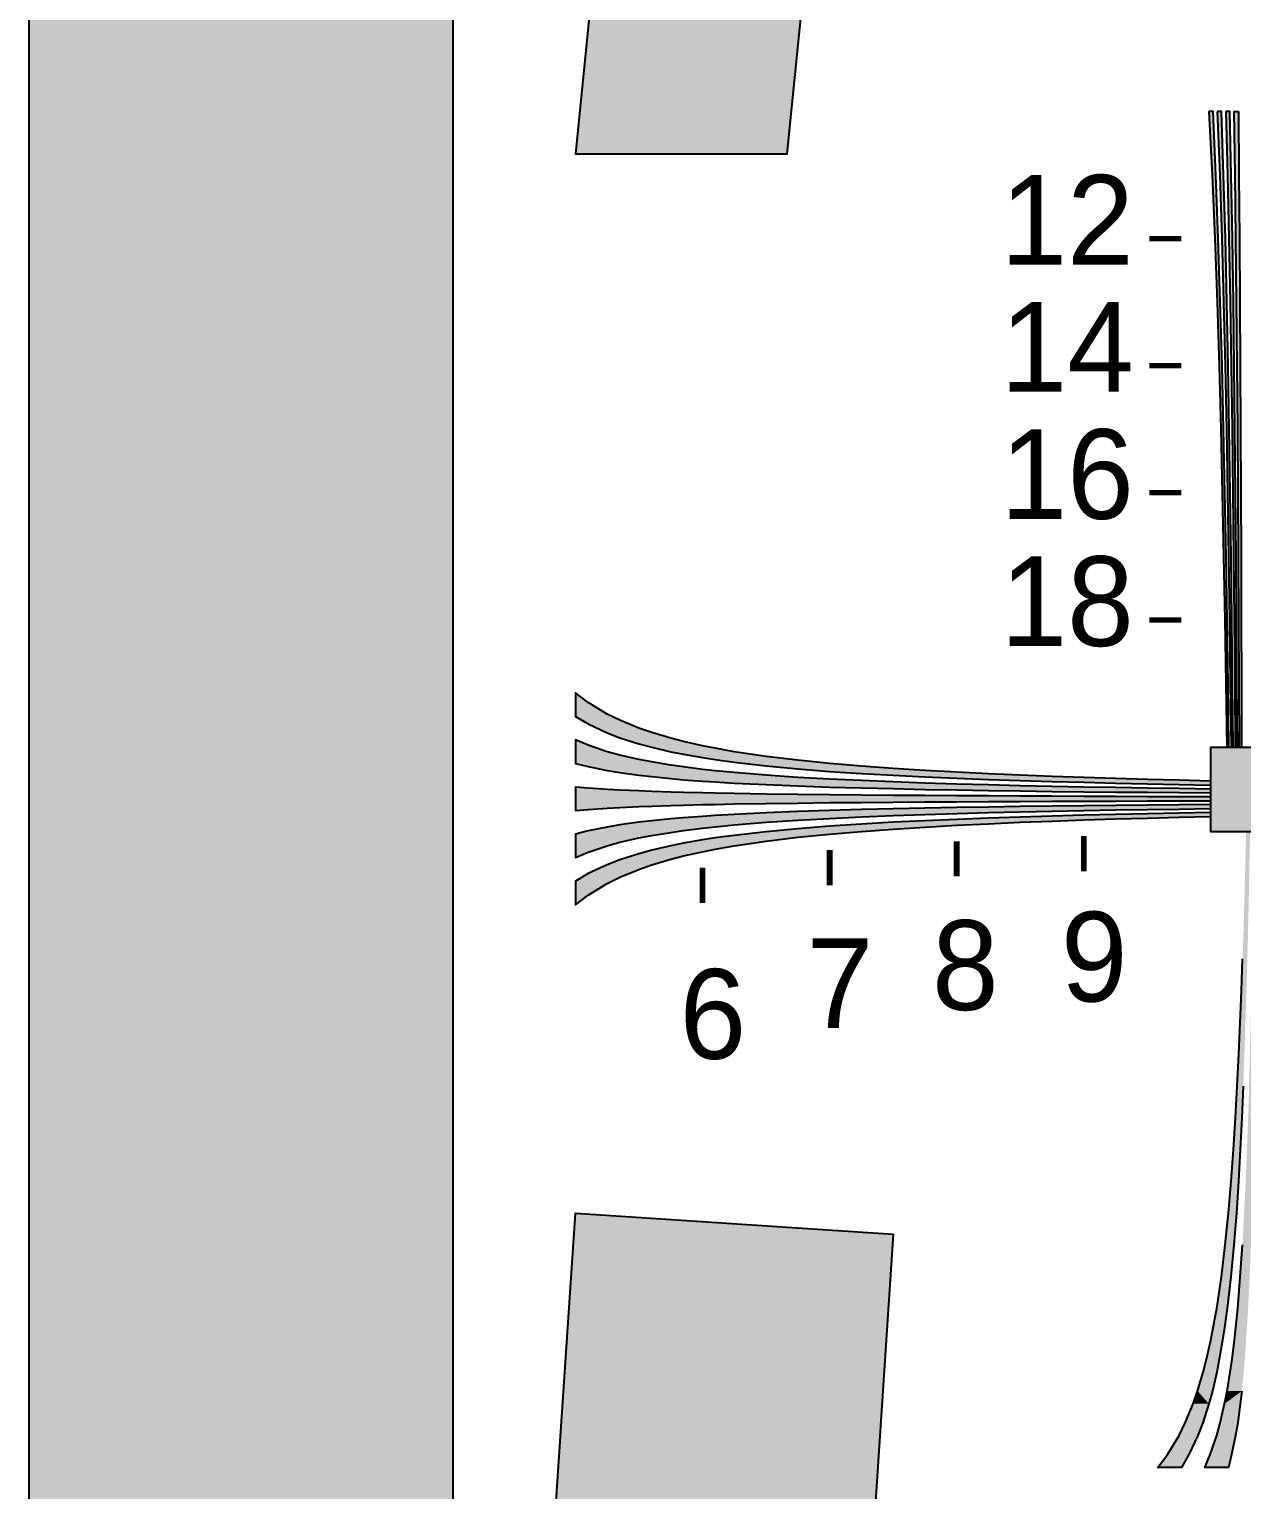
# Model space of a CAD drawing. Header units: millimetres. Extents: x 0 to 420, y 0 to 297.
# Drawn here: x 0 to 70.8, y 45.7 to 131 of the extents above; entities that cross this region are included whole.
import ezdxf

# ---------------------------------------------------------------- set-up
doc = ezdxf.new("R2010")
doc.units = ezdxf.units.MM
for name, color, linetype in [('FRAME', 7, 'Continuous'), ('GLUE', 1, 'Continuous'), ('LABELS', 7, 'Continuous'), ('PERIPHERY', 7, 'Continuous'), ('SFR', 7, 'Continuous')]:
    doc.layers.add(name, color=color, linetype=linetype)

msp = doc.modelspace()

# ---------------------------------------------------------------- hatches: boundary and pattern name
at = {"layer": 'FRAME', "true_color": 0x000000}
h = msp.add_hatch(color=7, dxfattribs=at)
h.dxf.hatch_style = 1
h.paths.add_polyline_path([(0, 272.25), (24.75, 272.25), (24.75, 24.75), (0, 24.75), (0, 272.25)])
at = {"layer": 'PERIPHERY', "true_color": 0x000000}
h = msp.add_hatch(color=7, dxfattribs=at)
h.dxf.hatch_style = 1
h.paths.add_polyline_path([(68.898, 126.225), (69.09, 122.512), (69.251, 118.8), (69.381, 115.087), (69.498, 111.375), (69.597, 107.662), (69.69, 103.95), (69.764, 100.237), (69.833, 96.525), (69.894, 92.812), (69.95, 89.099), (70.074, 89.099), (70.024, 92.812), (69.968, 96.525), (69.913, 100.237), (69.845, 103.95), (69.764, 107.662), (69.678, 111.375), (69.572, 115.087), (69.455, 118.8), (69.313, 122.512), (69.146, 126.225), (68.898, 126.225)])
h = msp.add_hatch(color=7, dxfattribs=at)
h.dxf.hatch_style = 1
h.paths.add_polyline_path([(69.393, 126.225), (69.542, 122.512), (69.659, 118.8), (69.764, 115.087), (69.851, 111.375), (69.931, 107.662), (69.999, 103.95), (70.055, 100.237), (70.111, 96.525), (70.154, 92.812), (70.197, 89.099), (70.321, 89.099), (70.284, 92.812), (70.247, 96.525), (70.203, 100.237), (70.154, 103.95), (70.092, 107.662), (70.03, 111.375), (69.956, 115.087), (69.869, 118.8), (69.764, 122.512), (69.641, 126.225), (69.393, 126.225)])
h = msp.add_hatch(color=7, dxfattribs=at)
h.dxf.hatch_style = 1
h.paths.add_polyline_path([(69.888, 126.225), (69.987, 122.512), (70.074, 118.8), (70.148, 115.087), (70.204, 111.375), (70.259, 107.662), (70.309, 103.95), (70.346, 100.237), (70.383, 96.525), (70.414, 92.812), (70.445, 89.099), (70.569, 89.099), (70.544, 92.812), (70.52, 96.525), (70.495, 100.237), (70.464, 103.95), (70.427, 107.662), (70.383, 111.375), (70.334, 115.087), (70.278, 118.8), (70.216, 122.512), (70.136, 126.225), (69.888, 126.225)])
h = msp.add_hatch(color=7, dxfattribs=at)
h.dxf.hatch_style = 1
h.paths.add_polyline_path([(70.631, 126.225), (70.661, 122.512), (70.692, 118.8), (70.717, 115.087), (70.736, 111.375), (70.754, 107.662), (70.773, 103.95), (70.785, 100.237), (70.798, 96.525), (70.804, 92.812), (70.816, 89.099), (70.693, 89.099), (70.674, 92.812), (70.656, 96.525), (70.637, 100.237), (70.618, 103.95), (70.588, 107.662), (70.563, 111.375), (70.526, 115.087), (70.488, 118.8), (70.439, 122.512), (70.383, 126.225), (70.631, 126.225)])
h = msp.add_hatch(color=7, dxfattribs=at)
h.dxf.hatch_style = 1
h.paths.add_polyline_path([(31.903, 90.89), (32.645, 90.451), (33.759, 89.928), (34.502, 89.646), (35.615, 89.289), (36.358, 89.089), (37.472, 88.828), (38.214, 88.677), (39.328, 88.484), (40.07, 88.368), (41.184, 88.216), (43.04, 88.003), (44.897, 87.831), (46.753, 87.68), (48.609, 87.556), (50.465, 87.453), (52.322, 87.364), (54.178, 87.281), (56.034, 87.212), (57.89, 87.15), (59.747, 87.089), (61.603, 87.04), (63.459, 86.992), (65.316, 86.951), (67.172, 86.917), (69.028, 86.882), (69.028, 87.109), (67.172, 87.157), (65.316, 87.205), (63.459, 87.253), (61.603, 87.316), (59.747, 87.377), (57.89, 87.453), (56.034, 87.535), (54.178, 87.625), (52.322, 87.728), (50.465, 87.845), (48.609, 87.982), (46.753, 88.14), (44.897, 88.326), (43.04, 88.553), (41.184, 88.828), (40.07, 89.027), (39.328, 89.172), (38.214, 89.42), (37.472, 89.612), (36.358, 89.949), (35.615, 90.203), (34.502, 90.664), (33.759, 91.028), (32.645, 91.702), (31.903, 92.266), (31.903, 90.89), (31.903, 90.89)])
h = msp.add_hatch(color=7, dxfattribs=at)
h.dxf.hatch_style = 1
h.paths.add_polyline_path([(31.903, 88.141), (32.645, 87.955), (33.759, 87.728), (34.502, 87.604), (35.615, 87.453), (36.358, 87.37), (37.472, 87.253), (38.214, 87.191), (39.328, 87.109), (40.07, 87.061), (41.184, 86.992), (43.04, 86.903), (44.897, 86.827), (46.753, 86.765), (48.609, 86.71), (50.465, 86.669), (52.322, 86.627), (54.178, 86.593), (56.034, 86.566), (57.89, 86.538), (59.747, 86.511), (61.603, 86.49), (63.459, 86.469), (65.316, 86.455), (67.172, 86.435), (69.028, 86.421), (69.028, 86.648), (67.172, 86.676), (65.316, 86.703), (63.459, 86.731), (61.603, 86.765), (59.747, 86.799), (57.89, 86.841), (56.034, 86.889), (54.178, 86.937), (52.322, 86.992), (50.465, 87.061), (48.609, 87.136), (46.753, 87.226), (44.897, 87.329), (43.04, 87.453), (41.184, 87.604), (40.07, 87.714), (39.328, 87.796), (38.214, 87.934), (37.472, 88.044), (36.358, 88.23), (35.615, 88.367), (34.502, 88.622), (33.759, 88.828), (32.645, 89.206), (31.903, 89.515), (31.903, 88.141), (31.903, 88.141)])
h = msp.add_hatch(color=7, dxfattribs=at)
h.dxf.hatch_style = 1
h.paths.add_polyline_path([(73.978, 84.15), (69.028, 84.15), (69.028, 89.1), (73.978, 89.1), (73.978, 84.15)])
h = msp.add_hatch(color=7, dxfattribs=at)
h.dxf.hatch_style = 1
h.paths.add_polyline_path([(31.903, 85.391), (32.645, 85.452), (33.759, 85.528), (34.502, 85.569), (35.615, 85.618), (36.358, 85.652), (37.472, 85.686), (38.214, 85.707), (39.328, 85.734), (40.07, 85.748), (41.184, 85.776), (43.04, 85.803), (44.897, 85.831), (46.753, 85.851), (48.609, 85.865), (50.465, 85.879), (52.322, 85.893), (54.178, 85.906), (56.034, 85.913), (57.89, 85.927), (59.747, 85.934), (61.603, 85.941), (63.459, 85.947), (65.316, 85.954), (67.172, 85.961), (69.028, 85.961), (69.028, 86.195), (67.172, 86.195), (65.316, 86.201), (63.459, 86.208), (61.603, 86.215), (59.747, 86.222), (57.89, 86.228), (56.034, 86.242), (54.178, 86.249), (52.322, 86.263), (50.465, 86.277), (48.609, 86.291), (46.753, 86.305), (44.897, 86.325), (43.04, 86.353), (41.184, 86.38), (40.07, 86.408), (39.328, 86.422), (38.214, 86.449), (37.472, 86.469), (36.358, 86.511), (35.615, 86.538), (34.502, 86.586), (33.759, 86.627), (32.645, 86.703), (31.903, 86.765), (31.903, 85.391), (31.903, 85.391)])
h = msp.add_hatch(color=7, dxfattribs=at)
h.dxf.hatch_style = 1
h.paths.add_polyline_path([(31.903, 82.64), (32.645, 82.95), (33.759, 83.328), (34.502, 83.534), (35.615, 83.789), (36.358, 83.933), (37.472, 84.112), (38.214, 84.222), (39.328, 84.359), (40.07, 84.442), (41.184, 84.552), (43.04, 84.703), (44.897, 84.827), (46.753, 84.93), (48.609, 85.019), (50.465, 85.095), (52.322, 85.164), (54.178, 85.219), (56.034, 85.267), (57.89, 85.315), (59.747, 85.356), (61.603, 85.391), (63.459, 85.425), (65.316, 85.452), (67.172, 85.48), (69.028, 85.508), (69.028, 85.734), (67.172, 85.72), (65.316, 85.7), (63.459, 85.686), (61.603, 85.665), (59.747, 85.645), (57.89, 85.618), (56.034, 85.59), (54.178, 85.563), (52.322, 85.528), (50.465, 85.487), (48.609, 85.446), (46.753, 85.391), (44.897, 85.328), (43.04, 85.253), (41.184, 85.164), (40.07, 85.095), (39.328, 85.047), (38.214, 84.964), (37.472, 84.902), (36.358, 84.792), (35.615, 84.703), (34.502, 84.552), (33.759, 84.428), (32.645, 84.201), (31.903, 84.015), (31.903, 82.64), (31.903, 82.64)])
h = msp.add_hatch(color=7, dxfattribs=at)
h.dxf.hatch_style = 1
h.paths.add_polyline_path([(31.903, 79.89), (32.645, 80.454), (33.759, 81.128), (34.502, 81.492), (35.615, 81.953), (36.358, 82.214), (37.472, 82.544), (38.214, 82.736), (39.328, 82.984), (40.07, 83.128), (41.184, 83.328), (43.04, 83.603), (44.897, 83.83), (46.753, 84.015), (48.609, 84.173), (50.465, 84.311), (52.322, 84.428), (54.178, 84.531), (56.034, 84.62), (57.89, 84.702), (59.747, 84.778), (61.603, 84.84), (63.459, 84.902), (65.316, 84.95), (67.172, 84.999), (69.028, 85.047), (69.028, 85.274), (67.172, 85.239), (65.316, 85.204), (63.459, 85.163), (61.603, 85.115), (59.747, 85.067), (57.89, 85.005), (56.034, 84.943), (54.178, 84.874), (52.322, 84.792), (50.465, 84.702), (48.609, 84.6), (46.753, 84.476), (44.897, 84.324), (43.04, 84.152), (41.184, 83.939), (40.07, 83.788), (39.328, 83.671), (38.214, 83.479), (37.472, 83.328), (36.358, 83.073), (35.615, 82.867), (34.502, 82.509), (33.759, 82.228), (32.645, 81.705), (31.903, 81.265), (31.903, 79.89), (31.903, 79.89)])
h = msp.add_hatch(color=7, dxfattribs=at)
h.dxf.hatch_style = 1
h.paths.add_polyline_path([(65.925, 47.025), (66.489, 47.768), (67.162, 48.882), (67.527, 49.624), (67.987, 50.738), (68.248, 51.48), (68.578, 52.594), (68.771, 53.337), (69.018, 54.45), (69.163, 55.193), (69.362, 56.307), (69.637, 58.163), (69.864, 60.019), (70.05, 61.875), (70.208, 63.732), (70.345, 65.588), (70.462, 67.444), (70.565, 69.3), (70.655, 71.157), (70.737, 73.013), (70.813, 74.869), (70.875, 76.726), (70.937, 78.582), (70.985, 80.438), (71.033, 82.294), (71.081, 84.151), (71.308, 84.151), (71.274, 82.294), (71.239, 80.438), (71.198, 78.582), (71.15, 76.726), (71.102, 74.869), (71.04, 73.013), (70.978, 71.157), (70.909, 69.3), (70.827, 67.444), (70.737, 65.588), (70.634, 63.732), (70.51, 61.875), (70.359, 60.019), (70.187, 58.163), (69.974, 56.307), (69.823, 55.193), (69.706, 54.45), (69.513, 53.337), (69.362, 52.594), (69.108, 51.48), (68.901, 50.738), (68.544, 49.624), (68.262, 48.882), (67.74, 47.768), (67.3, 47.025), (65.925, 47.025)])
h = msp.add_hatch(color=7, dxfattribs=at)
h.dxf.hatch_style = 1
h.paths.add_polyline_path([(68.675, 47.025), (68.984, 47.768), (69.362, 48.882), (69.569, 49.624), (69.823, 50.738), (69.967, 51.48), (70.146, 52.594), (70.256, 53.337), (70.394, 54.45), (70.476, 55.193), (70.586, 56.307), (70.737, 58.163), (70.861, 60.019), (70.964, 61.875), (71.054, 63.732), (71.129, 65.588), (71.198, 67.444), (71.253, 69.3), (71.301, 71.157), (71.349, 73.013), (71.391, 74.869), (71.425, 76.726), (71.46, 78.582), (71.487, 80.438), (71.514, 82.294), (71.542, 84.151), (71.769, 84.151), (71.755, 82.294), (71.734, 80.438), (71.72, 78.582), (71.7, 76.726), (71.679, 74.869), (71.652, 73.013), (71.624, 71.156), (71.597, 69.3), (71.563, 67.444), (71.521, 65.587), (71.48, 63.731), (71.425, 61.875), (71.363, 60.019), (71.287, 58.162), (71.198, 56.306), (71.129, 55.192), (71.081, 54.45), (70.999, 53.336), (70.937, 52.594), (70.827, 51.48), (70.737, 50.737), (70.586, 49.624), (70.462, 48.881), (70.235, 47.767), (70.05, 47.025), (68.675, 47.025), (68.675, 47.025)])
at = {"layer": 'SFR', "true_color": 0x000000}
h = msp.add_hatch(color=7, dxfattribs=at)
h.dxf.hatch_style = 1
h.paths.add_polyline_path([(36.853, 173.25), (31.903, 123.75), (44.278, 123.75), (46.385, 144.824), (95.395, 139.923), (93.778, 123.749), (106.153, 123.749), (111.103, 173.249), (98.727, 173.249), (96.62, 152.175), (47.61, 157.076), (49.228, 173.249), (36.853, 173.249), (36.853, 173.25)])
h = msp.add_hatch(color=7, dxfattribs=at)
h.dxf.hatch_style = 1
h.paths.add_polyline_path([(49.228, 42.074), (30.666, 43.312), (31.903, 61.875), (50.465, 60.637), (49.228, 42.074)])

# ---------------------------------------------------------------- linework, layer by layer
at = {"layer": 'FRAME', "color": 250}
msp.add_lwpolyline([(0, 272.25), (24.75, 272.25), (24.75, 24.75), (0, 24.75), (0, 272.25)], close=True, dxfattribs=at)
at = {"layer": 'FRAME', "color": 250, "true_color": 0x000000}
for points in [[(0, 272.25), (0, 24.75), (24.75, 24.75)], [(24.75, 24.75), (24.75, 272.25), (0, 272.25)]]:
    msp.add_solid(points, dxfattribs=at)
at = {"layer": 'GLUE', "color": 1, "lineweight": 18}
msp.add_lwpolyline([(0, 0), (420, 0), (420, 297), (0, 297), (0, 0)], dxfattribs=at)
at = {"layer": 'PERIPHERY', "color": 250}
for points in [[(68.898, 126.225), (69.09, 122.512), (69.251, 118.8), (69.381, 115.087), (69.498, 111.375), (69.597, 107.662), (69.69, 103.95), (69.764, 100.237), (69.833, 96.525), (69.894, 92.812), (69.95, 89.099), (70.074, 89.099), (70.024, 92.812), (69.968, 96.525), (69.913, 100.237), (69.845, 103.95), (69.764, 107.662), (69.678, 111.375), (69.572, 115.087), (69.455, 118.8), (69.313, 122.512), (69.146, 126.225), (68.898, 126.225)], [(69.393, 126.225), (69.542, 122.512), (69.659, 118.8), (69.764, 115.087), (69.851, 111.375), (69.931, 107.662), (69.999, 103.95), (70.055, 100.237), (70.111, 96.525), (70.154, 92.812), (70.197, 89.099), (70.321, 89.099), (70.284, 92.812), (70.247, 96.525), (70.203, 100.237), (70.154, 103.95), (70.092, 107.662), (70.03, 111.375), (69.956, 115.087), (69.869, 118.8), (69.764, 122.512), (69.641, 126.225), (69.393, 126.225)], [(69.888, 126.225), (69.987, 122.512), (70.074, 118.8), (70.148, 115.087), (70.204, 111.375), (70.259, 107.662), (70.309, 103.95), (70.346, 100.237), (70.383, 96.525), (70.414, 92.812), (70.445, 89.099), (70.569, 89.099), (70.544, 92.812), (70.52, 96.525), (70.495, 100.237), (70.464, 103.95), (70.427, 107.662), (70.383, 111.375), (70.334, 115.087), (70.278, 118.8), (70.216, 122.512), (70.136, 126.225), (69.888, 126.225)], [(70.631, 126.225), (70.661, 122.512), (70.692, 118.8), (70.717, 115.087), (70.736, 111.375), (70.754, 107.662), (70.773, 103.95), (70.785, 100.237), (70.798, 96.525), (70.804, 92.812), (70.816, 89.099), (70.693, 89.099), (70.674, 92.812), (70.656, 96.525), (70.637, 100.237), (70.618, 103.95), (70.588, 107.662), (70.563, 111.375), (70.526, 115.087), (70.488, 118.8), (70.439, 122.512), (70.383, 126.225), (70.631, 126.225)], [(31.903, 90.89), (32.645, 90.451), (33.759, 89.928), (34.502, 89.646), (35.615, 89.289), (36.358, 89.089), (37.472, 88.828), (38.214, 88.677), (39.328, 88.484), (40.07, 88.368), (41.184, 88.216), (43.04, 88.003), (44.897, 87.831), (46.753, 87.68), (48.609, 87.556), (50.465, 87.453), (52.322, 87.364), (54.178, 87.281), (56.034, 87.212), (57.89, 87.15), (59.747, 87.089), (61.603, 87.04), (63.459, 86.992), (65.316, 86.951), (67.172, 86.917), (69.028, 86.882), (69.028, 87.109), (67.172, 87.157), (65.316, 87.205), (63.459, 87.253), (61.603, 87.316), (59.747, 87.377), (57.89, 87.453), (56.034, 87.535), (54.178, 87.625), (52.322, 87.728), (50.465, 87.845), (48.609, 87.982), (46.753, 88.14), (44.897, 88.326), (43.04, 88.553), (41.184, 88.828), (40.07, 89.027), (39.328, 89.172), (38.214, 89.42), (37.472, 89.612), (36.358, 89.949), (35.615, 90.203), (34.502, 90.664), (33.759, 91.028), (32.645, 91.702), (31.903, 92.266), (31.903, 90.89), (31.903, 90.89)], [(31.903, 88.141), (32.645, 87.955), (33.759, 87.728), (34.502, 87.604), (35.615, 87.453), (36.358, 87.37), (37.472, 87.253), (38.214, 87.191), (39.328, 87.109), (40.07, 87.061), (41.184, 86.992), (43.04, 86.903), (44.897, 86.827), (46.753, 86.765), (48.609, 86.71), (50.465, 86.669), (52.322, 86.627), (54.178, 86.593), (56.034, 86.566), (57.89, 86.538), (59.747, 86.511), (61.603, 86.49), (63.459, 86.469), (65.316, 86.455), (67.172, 86.435), (69.028, 86.421), (69.028, 86.648), (67.172, 86.676), (65.316, 86.703), (63.459, 86.731), (61.603, 86.765), (59.747, 86.799), (57.89, 86.841), (56.034, 86.889), (54.178, 86.937), (52.322, 86.992), (50.465, 87.061), (48.609, 87.136), (46.753, 87.226), (44.897, 87.329), (43.04, 87.453), (41.184, 87.604), (40.07, 87.714), (39.328, 87.796), (38.214, 87.934), (37.472, 88.044), (36.358, 88.23), (35.615, 88.367), (34.502, 88.622), (33.759, 88.828), (32.645, 89.206), (31.903, 89.515), (31.903, 88.141), (31.903, 88.141)], [(73.978, 84.15), (69.028, 84.15), (69.028, 89.1), (73.978, 89.1), (73.978, 84.15)], [(31.903, 85.391), (32.645, 85.452), (33.759, 85.528), (34.502, 85.569), (35.615, 85.618), (36.358, 85.652), (37.472, 85.686), (38.214, 85.707), (39.328, 85.734), (40.07, 85.748), (41.184, 85.776), (43.04, 85.803), (44.897, 85.831), (46.753, 85.851), (48.609, 85.865), (50.465, 85.879), (52.322, 85.893), (54.178, 85.906), (56.034, 85.913), (57.89, 85.927), (59.747, 85.934), (61.603, 85.941), (63.459, 85.947), (65.316, 85.954), (67.172, 85.961), (69.028, 85.961), (69.028, 86.195), (67.172, 86.195), (65.316, 86.201), (63.459, 86.208), (61.603, 86.215), (59.747, 86.222), (57.89, 86.228), (56.034, 86.242), (54.178, 86.249), (52.322, 86.263), (50.465, 86.277), (48.609, 86.291), (46.753, 86.305), (44.897, 86.325), (43.04, 86.353), (41.184, 86.38), (40.07, 86.408), (39.328, 86.422), (38.214, 86.449), (37.472, 86.469), (36.358, 86.511), (35.615, 86.538), (34.502, 86.586), (33.759, 86.627), (32.645, 86.703), (31.903, 86.765), (31.903, 85.391), (31.903, 85.391)], [(31.903, 82.64), (32.645, 82.95), (33.759, 83.328), (34.502, 83.534), (35.615, 83.789), (36.358, 83.933), (37.472, 84.112), (38.214, 84.222), (39.328, 84.359), (40.07, 84.442), (41.184, 84.552), (43.04, 84.703), (44.897, 84.827), (46.753, 84.93), (48.609, 85.019), (50.465, 85.095), (52.322, 85.164), (54.178, 85.219), (56.034, 85.267), (57.89, 85.315), (59.747, 85.356), (61.603, 85.391), (63.459, 85.425), (65.316, 85.452), (67.172, 85.48), (69.028, 85.508), (69.028, 85.734), (67.172, 85.72), (65.316, 85.7), (63.459, 85.686), (61.603, 85.665), (59.747, 85.645), (57.89, 85.618), (56.034, 85.59), (54.178, 85.563), (52.322, 85.528), (50.465, 85.487), (48.609, 85.446), (46.753, 85.391), (44.897, 85.328), (43.04, 85.253), (41.184, 85.164), (40.07, 85.095), (39.328, 85.047), (38.214, 84.964), (37.472, 84.902), (36.358, 84.792), (35.615, 84.703), (34.502, 84.552), (33.759, 84.428), (32.645, 84.201), (31.903, 84.015), (31.903, 82.64), (31.903, 82.64)], [(31.903, 79.89), (32.645, 80.454), (33.759, 81.128), (34.502, 81.492), (35.615, 81.953), (36.358, 82.214), (37.472, 82.544), (38.214, 82.736), (39.328, 82.984), (40.07, 83.128), (41.184, 83.328), (43.04, 83.603), (44.897, 83.83), (46.753, 84.015), (48.609, 84.173), (50.465, 84.311), (52.322, 84.428), (54.178, 84.531), (56.034, 84.62), (57.89, 84.702), (59.747, 84.778), (61.603, 84.84), (63.459, 84.902), (65.316, 84.95), (67.172, 84.999), (69.028, 85.047), (69.028, 85.274), (67.172, 85.239), (65.316, 85.204), (63.459, 85.163), (61.603, 85.115), (59.747, 85.067), (57.89, 85.005), (56.034, 84.943), (54.178, 84.874), (52.322, 84.792), (50.465, 84.702), (48.609, 84.6), (46.753, 84.476), (44.897, 84.324), (43.04, 84.152), (41.184, 83.939), (40.07, 83.788), (39.328, 83.671), (38.214, 83.479), (37.472, 83.328), (36.358, 83.073), (35.615, 82.867), (34.502, 82.509), (33.759, 82.228), (32.645, 81.705), (31.903, 81.265), (31.903, 79.89), (31.903, 79.89)]]:
    msp.add_lwpolyline(points, close=True, dxfattribs=at)
at = {"layer": 'PERIPHERY', "color": 250, "lineweight": 35}
for points, const_width in [([(67.289, 118.8), (65.433, 118.8)], 0.309), ([(67.289, 111.375), (65.433, 111.375)], 0.309), ([(67.289, 103.95), (65.433, 103.95)], 0.309), ([(67.289, 96.525), (65.433, 96.525)], 0.309), ([(54.178, 81.539), (54.178, 83.601)], 0.344), ([(61.603, 81.848), (61.603, 83.911)], 0.344), ([(46.753, 81.023), (46.753, 83.085)], 0.344), ([(39.328, 79.992), (39.328, 82.054)], 0.344)]:
    msp.add_lwpolyline(points, dxfattribs=dict(at, const_width=const_width))
at = {"layer": 'PERIPHERY', "color": 250}
for points in [[(70.909, 69.3), (70.827, 67.444), (70.737, 65.588), (70.634, 63.732), (70.51, 61.875), (70.359, 60.019), (70.187, 58.163), (69.974, 56.307), (69.823, 55.193), (69.706, 54.45), (69.513, 53.337), (69.362, 52.594), (69.108, 51.48), (68.901, 50.738), (68.544, 49.624), (68.262, 48.882), (67.74, 47.768), (67.3, 47.025), (65.925, 47.025), (65.925, 47.025), (66.489, 47.768), (67.162, 48.882), (67.527, 49.624), (67.987, 50.738), (68.248, 51.48), (68.578, 52.594), (68.771, 53.337), (69.018, 54.45), (69.163, 55.193), (69.362, 56.307), (69.637, 58.163), (69.864, 60.019), (70.05, 61.875), (70.208, 63.732), (70.345, 65.588), (70.462, 67.444), (70.565, 69.3), (70.655, 71.157), (70.737, 73.013), (70.813, 74.869), (70.875, 76.726)], [(70.827, 51.48), (70.737, 50.737), (70.586, 49.624), (70.462, 48.881), (70.235, 47.767), (70.05, 47.025), (68.675, 47.025), (68.675, 47.025), (68.675, 47.025), (68.984, 47.768), (69.362, 48.882), (69.569, 49.624), (69.823, 50.738), (69.967, 51.48), (70.146, 52.594), (70.256, 53.337), (70.394, 54.45), (70.476, 55.193), (70.586, 56.307), (70.737, 58.163), (70.861, 60.019)]]:
    msp.add_lwpolyline(points, dxfattribs=at)
at = {"layer": 'PERIPHERY', "color": 250, "true_color": 0x000000}
for points in [[(69.146, 126.225), (68.898, 126.225), (69.09, 122.512)], [(69.146, 126.225), (69.09, 122.512), (69.251, 118.8)], [(69.146, 126.225), (69.251, 118.8), (69.381, 115.087)], [(69.146, 126.225), (69.381, 115.087), (69.498, 111.375)], [(69.146, 126.225), (69.498, 111.375), (69.597, 107.662)], [(69.146, 126.225), (69.597, 107.662), (69.69, 103.95)], [(69.146, 126.225), (69.69, 103.95), (70.074, 89.099)], [(69.146, 126.225), (70.074, 89.099), (70.024, 92.812)], [(69.146, 126.225), (70.024, 92.812), (69.968, 96.525)], [(69.146, 126.225), (69.968, 96.525), (69.913, 100.237)], [(69.146, 126.225), (69.913, 100.237), (69.845, 103.95)], [(69.146, 126.225), (69.845, 103.95), (69.764, 107.662)], [(69.146, 126.225), (69.764, 107.662), (69.678, 111.375)], [(69.146, 126.225), (69.678, 111.375), (69.572, 115.087)], [(69.146, 126.225), (69.572, 115.087), (69.455, 118.8)], [(69.455, 118.8), (69.313, 122.512), (69.146, 126.225)], [(69.641, 126.225), (69.393, 126.225), (69.542, 122.512)], [(69.641, 126.225), (69.542, 122.512), (69.659, 118.8)], [(69.641, 126.225), (69.659, 118.8), (69.764, 115.087)], [(69.641, 126.225), (69.764, 115.087), (69.851, 111.375)], [(69.641, 126.225), (69.851, 111.375), (69.931, 107.662)], [(69.641, 126.225), (69.931, 107.662), (69.999, 103.95)], [(69.641, 126.225), (69.999, 103.95), (70.321, 89.099)], [(69.641, 126.225), (70.321, 89.099), (70.284, 92.812)], [(69.641, 126.225), (70.284, 92.812), (70.247, 96.525)], [(69.641, 126.225), (70.247, 96.525), (70.203, 100.237)], [(69.641, 126.225), (70.203, 100.237), (70.154, 103.95)], [(69.641, 126.225), (70.154, 103.95), (70.092, 107.662)], [(69.641, 126.225), (70.092, 107.662), (70.03, 111.375)], [(69.641, 126.225), (70.03, 111.375), (69.956, 115.087)], [(69.641, 126.225), (69.956, 115.087), (69.869, 118.8)], [(69.869, 118.8), (69.764, 122.512), (69.641, 126.225)], [(70.136, 126.225), (69.888, 126.225), (69.987, 122.512)], [(70.136, 126.225), (69.987, 122.512), (70.074, 118.8)], [(70.136, 126.225), (70.074, 118.8), (70.148, 115.087)], [(70.136, 126.225), (70.148, 115.087), (70.204, 111.375)], [(70.136, 126.225), (70.204, 111.375), (70.259, 107.662)], [(70.136, 126.225), (70.259, 107.662), (70.309, 103.95)], [(70.136, 126.225), (70.309, 103.95), (70.346, 100.237)], [(70.136, 126.225), (70.346, 100.237), (70.383, 96.525)], [(70.136, 126.225), (70.383, 96.525), (70.414, 92.812)], [(70.136, 126.225), (70.414, 92.812), (70.445, 89.099)], [(70.136, 126.225), (70.445, 89.099), (70.569, 89.099)], [(70.136, 126.225), (70.569, 89.099), (70.544, 92.812)], [(70.136, 126.225), (70.544, 92.812), (70.52, 96.525)], [(70.136, 126.225), (70.52, 96.525), (70.495, 100.237)], [(70.136, 126.225), (70.495, 100.237), (70.464, 103.95)], [(70.136, 126.225), (70.464, 103.95), (70.427, 107.662)], [(70.136, 126.225), (70.427, 107.662), (70.383, 111.375)], [(70.136, 126.225), (70.383, 111.375), (70.334, 115.087)], [(70.136, 126.225), (70.334, 115.087), (70.278, 118.8)], [(70.278, 118.8), (70.216, 122.512), (70.136, 126.225)], [(70.631, 126.225), (70.383, 126.225), (70.439, 122.512)], [(70.631, 126.225), (70.439, 122.512), (70.488, 118.8)], [(70.631, 126.225), (70.488, 118.8), (70.526, 115.087)], [(70.631, 126.225), (70.526, 115.087), (70.563, 111.375)], [(70.631, 126.225), (70.563, 111.375), (70.588, 107.662)], [(70.631, 126.225), (70.588, 107.662), (70.618, 103.95)], [(70.631, 126.225), (70.618, 103.95), (70.637, 100.237)], [(70.631, 126.225), (70.637, 100.237), (70.656, 96.525)], [(70.631, 126.225), (70.656, 96.525), (70.674, 92.812)], [(70.631, 126.225), (70.674, 92.812), (70.693, 89.099)], [(70.631, 126.225), (70.693, 89.099), (70.816, 89.099)], [(70.631, 126.225), (70.816, 89.099), (70.804, 92.812)], [(70.631, 126.225), (70.804, 92.812), (70.798, 96.525)], [(70.631, 126.225), (70.798, 96.525), (70.785, 100.237)], [(70.631, 126.225), (70.785, 100.237), (70.773, 103.95)], [(70.631, 126.225), (70.773, 103.95), (70.754, 107.662)], [(70.631, 126.225), (70.754, 107.662), (70.736, 111.375)], [(70.631, 126.225), (70.736, 111.375), (70.717, 115.087)], [(70.717, 115.087), (70.661, 122.512), (70.631, 126.225)], [(70.717, 115.087), (70.692, 118.8), (70.661, 122.512)], [(69.69, 103.95), (69.764, 100.237), (70.074, 89.099)], [(69.999, 103.95), (70.055, 100.237), (70.111, 96.525)], [(69.999, 103.95), (70.111, 96.525), (70.321, 89.099)], [(69.764, 100.237), (69.833, 96.525), (70.074, 89.099)], [(69.833, 96.525), (69.894, 92.812), (70.074, 89.099)], [(70.111, 96.525), (70.154, 92.812), (70.321, 89.099)], [(32.645, 91.702), (31.903, 92.266), (31.903, 90.89)], [(69.894, 92.812), (69.95, 89.099), (70.074, 89.099)], [(70.154, 92.812), (70.197, 89.099), (70.321, 89.099)], [(33.759, 91.028), (32.645, 91.702), (31.903, 90.89)], [(34.502, 90.664), (33.759, 91.028), (31.903, 90.89)], [(31.903, 90.89), (32.645, 90.451), (33.759, 89.928)], [(31.903, 90.89), (33.759, 89.928), (34.502, 89.646)], [(31.903, 90.89), (34.502, 89.646), (35.615, 89.289)], [(31.903, 90.89), (35.615, 89.289), (36.358, 89.089)], [(31.903, 90.89), (36.358, 89.089), (37.472, 88.828)], [(31.903, 90.89), (37.472, 88.828), (38.214, 88.677)], [(31.903, 90.89), (38.214, 88.677), (39.328, 88.484)], [(31.903, 90.89), (39.328, 88.484), (40.07, 88.368)], [(31.903, 90.89), (40.07, 88.368), (41.184, 88.216)], [(31.903, 90.89), (41.184, 88.216), (43.04, 88.003)], [(31.903, 90.89), (43.04, 88.003), (44.897, 87.831)], [(31.903, 90.89), (44.897, 87.831), (38.214, 89.42)], [(31.903, 90.89), (38.214, 89.42), (37.472, 89.612)], [(31.903, 90.89), (37.472, 89.612), (36.358, 89.949)], [(31.903, 90.89), (36.358, 89.949), (35.615, 90.203)], [(31.903, 90.89), (35.615, 90.203), (34.502, 90.664)], [(32.645, 89.206), (31.903, 89.515), (31.903, 88.141)], [(33.759, 88.828), (32.645, 89.206), (31.903, 88.141)], [(34.502, 88.622), (33.759, 88.828), (31.903, 88.141)], [(44.897, 87.831), (39.328, 89.172), (38.214, 89.42)], [(44.897, 87.831), (40.07, 89.027), (39.328, 89.172)], [(44.897, 87.831), (41.184, 88.828), (40.07, 89.027)], [(44.897, 87.831), (43.04, 88.553), (41.184, 88.828)], [(73.978, 84.15), (73.978, 89.1), (69.028, 89.1)], [(69.028, 89.1), (69.028, 84.15), (73.978, 84.15)], [(35.615, 88.367), (34.502, 88.622), (31.903, 88.141)], [(36.358, 88.23), (35.615, 88.367), (31.903, 88.141)], [(37.472, 88.044), (36.358, 88.23), (31.903, 88.141)], [(31.903, 88.141), (32.645, 87.955), (33.759, 87.728)], [(31.903, 88.141), (33.759, 87.728), (34.502, 87.604)], [(31.903, 88.141), (34.502, 87.604), (35.615, 87.453)], [(31.903, 88.141), (35.615, 87.453), (36.358, 87.37)], [(31.903, 88.141), (36.358, 87.37), (37.472, 87.253)], [(31.903, 88.141), (37.472, 87.253), (38.214, 87.191)], [(31.903, 88.141), (38.214, 87.191), (39.328, 87.109)], [(31.903, 88.141), (39.328, 87.109), (40.07, 87.061)], [(31.903, 88.141), (40.07, 87.061), (41.184, 86.992)], [(31.903, 88.141), (41.184, 86.992), (43.04, 86.903)], [(31.903, 88.141), (43.04, 86.903), (44.897, 86.827)], [(31.903, 88.141), (44.897, 86.827), (46.753, 86.765)], [(31.903, 88.141), (46.753, 86.765), (48.609, 86.71)], [(31.903, 88.141), (48.609, 86.71), (50.465, 86.669)], [(31.903, 88.141), (50.465, 86.669), (52.322, 86.627)], [(31.903, 88.141), (52.322, 86.627), (54.178, 86.593)], [(31.903, 88.141), (54.178, 86.593), (56.034, 86.566)], [(31.903, 88.141), (56.034, 86.566), (44.897, 87.329)], [(31.903, 88.141), (44.897, 87.329), (43.04, 87.453)], [(31.903, 88.141), (43.04, 87.453), (41.184, 87.604)], [(31.903, 88.141), (41.184, 87.604), (40.07, 87.714)], [(31.903, 88.141), (40.07, 87.714), (39.328, 87.796)], [(31.903, 88.141), (39.328, 87.796), (38.214, 87.934)], [(31.903, 88.141), (38.214, 87.934), (37.472, 88.044)], [(44.897, 87.831), (44.897, 88.326), (43.04, 88.553)], [(44.897, 87.831), (46.753, 88.14), (44.897, 88.326)], [(44.897, 87.831), (48.609, 87.982), (46.753, 88.14)], [(44.897, 87.831), (50.465, 87.845), (48.609, 87.982)], [(44.897, 87.831), (52.322, 87.728), (50.465, 87.845)], [(44.897, 87.831), (46.753, 87.68), (48.609, 87.556)], [(44.897, 87.831), (48.609, 87.556), (50.465, 87.453)], [(44.897, 87.831), (50.465, 87.453), (52.322, 87.364)], [(44.897, 87.831), (52.322, 87.364), (54.178, 87.281)], [(44.897, 87.831), (54.178, 87.281), (56.034, 87.212)], [(44.897, 87.831), (56.034, 87.212), (57.89, 87.15)], [(44.897, 87.831), (57.89, 87.15), (59.747, 87.089)], [(44.897, 87.831), (59.747, 87.089), (61.603, 87.04)], [(44.897, 87.831), (61.603, 87.04), (63.459, 86.992)], [(44.897, 87.831), (63.459, 86.992), (65.316, 86.951)], [(44.897, 87.831), (65.316, 86.951), (67.172, 86.917)], [(44.897, 87.831), (67.172, 86.917), (69.028, 86.882)], [(44.897, 87.831), (69.028, 86.882), (63.459, 87.253)], [(44.897, 87.831), (63.459, 87.253), (61.603, 87.316)], [(44.897, 87.831), (61.603, 87.316), (59.747, 87.377)], [(44.897, 87.831), (59.747, 87.377), (57.89, 87.453)], [(44.897, 87.831), (57.89, 87.453), (56.034, 87.535)], [(44.897, 87.831), (56.034, 87.535), (54.178, 87.625)], [(44.897, 87.831), (54.178, 87.625), (52.322, 87.728)], [(56.034, 86.566), (46.753, 87.226), (44.897, 87.329)], [(56.034, 86.566), (48.609, 87.136), (46.753, 87.226)], [(56.034, 86.566), (50.465, 87.061), (48.609, 87.136)], [(56.034, 86.566), (52.322, 86.992), (50.465, 87.061)], [(69.028, 86.882), (65.316, 87.205), (63.459, 87.253)], [(69.028, 86.882), (67.172, 87.157), (65.316, 87.205)], [(69.028, 86.882), (69.028, 87.109), (67.172, 87.157)], [(31.903, 85.391), (32.645, 86.703), (31.903, 86.765)], [(31.903, 85.391), (33.759, 86.627), (32.645, 86.703)], [(31.903, 85.391), (34.502, 86.586), (33.759, 86.627)], [(31.903, 85.391), (35.615, 86.538), (34.502, 86.586)], [(31.903, 85.391), (36.358, 86.511), (35.615, 86.538)], [(31.903, 85.391), (37.472, 86.469), (36.358, 86.511)], [(31.903, 85.391), (38.214, 86.449), (37.472, 86.469)], [(31.903, 85.391), (39.328, 86.422), (38.214, 86.449)], [(31.903, 85.391), (40.07, 86.408), (39.328, 86.422)], [(31.903, 85.391), (41.184, 86.38), (40.07, 86.408)], [(31.903, 85.391), (43.04, 86.353), (41.184, 86.38)], [(31.903, 85.391), (32.645, 85.452), (43.04, 86.353)], [(32.645, 85.452), (44.897, 86.325), (43.04, 86.353)], [(32.645, 85.452), (33.759, 85.528), (44.897, 86.325)], [(33.759, 85.528), (46.753, 86.305), (44.897, 86.325)], [(33.759, 85.528), (34.502, 85.569), (46.753, 86.305)], [(34.502, 85.569), (48.609, 86.291), (46.753, 86.305)], [(34.502, 85.569), (36.358, 85.652), (48.609, 86.291)], [(36.358, 85.652), (50.465, 86.277), (48.609, 86.291)], [(36.358, 85.652), (52.322, 86.263), (50.465, 86.277)], [(36.358, 85.652), (54.178, 86.249), (52.322, 86.263)], [(36.358, 85.652), (37.472, 85.686), (54.178, 86.249)], [(37.472, 85.686), (56.034, 86.242), (54.178, 86.249)], [(37.472, 85.686), (38.214, 85.707), (56.034, 86.242)], [(38.214, 85.707), (57.89, 86.228), (56.034, 86.242)], [(38.214, 85.707), (39.328, 85.734), (57.89, 86.228)], [(39.328, 85.734), (59.747, 86.222), (57.89, 86.228)], [(39.328, 85.734), (41.184, 85.776), (59.747, 86.222)], [(41.184, 85.776), (61.603, 86.215), (59.747, 86.222)], [(41.184, 85.776), (63.459, 86.208), (61.603, 86.215)], [(41.184, 85.776), (65.316, 86.201), (63.459, 86.208)], [(41.184, 85.776), (67.172, 86.195), (65.316, 86.201)], [(41.184, 85.776), (43.04, 85.803), (69.028, 86.195)], [(41.184, 85.776), (69.028, 86.195), (67.172, 86.195)], [(43.04, 85.803), (44.897, 85.831), (69.028, 86.195)], [(44.897, 85.831), (46.753, 85.851), (69.028, 86.195)], [(46.753, 85.851), (48.609, 85.865), (69.028, 86.195)], [(48.609, 85.865), (50.465, 85.879), (69.028, 86.195)], [(50.465, 85.879), (52.322, 85.893), (69.028, 86.195)], [(56.034, 86.566), (54.178, 86.937), (52.322, 86.992)], [(52.322, 85.893), (54.178, 85.906), (69.028, 86.195)], [(56.034, 86.566), (56.034, 86.889), (54.178, 86.937)], [(54.178, 85.906), (57.89, 85.927), (69.028, 86.195)], [(56.034, 86.566), (57.89, 86.841), (56.034, 86.889)], [(56.034, 86.566), (59.747, 86.799), (57.89, 86.841)], [(56.034, 86.566), (61.603, 86.765), (59.747, 86.799)], [(56.034, 86.566), (63.459, 86.731), (61.603, 86.765)], [(56.034, 86.566), (65.316, 86.703), (63.459, 86.731)], [(56.034, 86.566), (67.172, 86.676), (65.316, 86.703)], [(56.034, 86.566), (69.028, 86.648), (67.172, 86.676)], [(56.034, 86.566), (69.028, 86.421), (69.028, 86.648)], [(56.034, 86.566), (57.89, 86.538), (61.603, 86.49)], [(56.034, 86.566), (61.603, 86.49), (63.459, 86.469)], [(56.034, 86.566), (63.459, 86.469), (65.316, 86.455)], [(56.034, 86.566), (65.316, 86.455), (67.172, 86.435)], [(56.034, 86.566), (67.172, 86.435), (69.028, 86.421)], [(57.89, 86.538), (59.747, 86.511), (61.603, 86.49)], [(57.89, 85.927), (61.603, 85.941), (69.028, 86.195)], [(61.603, 85.941), (65.316, 85.954), (69.028, 86.195)], [(65.316, 85.954), (67.172, 85.961), (69.028, 86.195)], [(67.172, 85.961), (69.028, 85.961), (69.028, 86.195)], [(34.502, 85.569), (35.615, 85.618), (36.358, 85.652)], [(36.358, 83.933), (37.472, 84.112), (44.897, 85.328)], [(36.358, 83.933), (44.897, 85.328), (43.04, 85.253)], [(37.472, 84.112), (38.214, 84.222), (44.897, 85.328)], [(38.214, 84.222), (39.328, 84.359), (46.753, 85.391)], [(38.214, 84.222), (46.753, 85.391), (44.897, 85.328)], [(39.328, 85.734), (40.07, 85.748), (41.184, 85.776)], [(39.328, 84.359), (40.07, 84.442), (48.609, 85.446)], [(39.328, 84.359), (48.609, 85.446), (46.753, 85.391)], [(40.07, 84.442), (41.184, 84.552), (50.465, 85.487)], [(40.07, 84.442), (50.465, 85.487), (48.609, 85.446)], [(41.184, 84.552), (43.04, 84.703), (52.322, 85.528)], [(41.184, 84.552), (52.322, 85.528), (50.465, 85.487)], [(43.04, 84.703), (44.897, 84.827), (56.034, 85.59)], [(43.04, 84.703), (56.034, 85.59), (54.178, 85.563)], [(43.04, 84.703), (54.178, 85.563), (52.322, 85.528)], [(44.897, 84.827), (46.753, 84.93), (57.89, 85.618)], [(44.897, 84.827), (57.89, 85.618), (56.034, 85.59)], [(46.753, 84.93), (48.609, 85.019), (61.603, 85.665)], [(46.753, 84.93), (61.603, 85.665), (59.747, 85.645)], [(46.753, 84.93), (59.747, 85.645), (57.89, 85.618)], [(48.609, 85.019), (50.465, 85.095), (63.459, 85.686)], [(48.609, 85.019), (63.459, 85.686), (61.603, 85.665)], [(50.465, 85.095), (52.322, 85.164), (67.172, 85.72)], [(50.465, 85.095), (67.172, 85.72), (65.316, 85.7)], [(50.465, 85.095), (65.316, 85.7), (63.459, 85.686)], [(52.322, 85.164), (54.178, 85.219), (69.028, 85.734)], [(52.322, 85.164), (69.028, 85.734), (67.172, 85.72)], [(54.178, 85.906), (56.034, 85.913), (57.89, 85.927)], [(54.178, 85.219), (56.034, 85.267), (69.028, 85.734)], [(56.034, 85.267), (57.89, 85.315), (69.028, 85.734)], [(57.89, 85.927), (59.747, 85.934), (61.603, 85.941)], [(57.89, 85.315), (59.747, 85.356), (69.028, 85.734)], [(59.747, 85.356), (61.603, 85.391), (69.028, 85.734)], [(61.603, 85.941), (63.459, 85.947), (65.316, 85.954)], [(61.603, 85.391), (63.459, 85.425), (69.028, 85.734)], [(63.459, 85.425), (69.028, 85.508), (69.028, 85.734)], [(63.459, 85.425), (65.316, 85.452), (69.028, 85.508)], [(65.316, 85.452), (67.172, 85.48), (69.028, 85.508)], [(31.903, 82.64), (32.645, 82.95), (36.358, 84.792)], [(31.903, 82.64), (36.358, 84.792), (35.615, 84.703)], [(31.903, 82.64), (35.615, 84.703), (34.502, 84.552)], [(31.903, 82.64), (34.502, 84.552), (33.759, 84.428)], [(32.645, 82.95), (33.759, 83.328), (38.214, 84.964)], [(32.645, 82.95), (38.214, 84.964), (37.472, 84.902)], [(32.645, 82.95), (37.472, 84.902), (36.358, 84.792)], [(33.759, 83.328), (34.502, 83.534), (40.07, 85.095)], [(33.759, 83.328), (40.07, 85.095), (39.328, 85.047)], [(33.759, 83.328), (39.328, 85.047), (38.214, 84.964)], [(34.502, 83.534), (35.615, 83.789), (41.184, 85.164)], [(34.502, 83.534), (41.184, 85.164), (40.07, 85.095)], [(35.615, 83.789), (36.358, 83.933), (43.04, 85.253)], [(35.615, 83.789), (43.04, 85.253), (41.184, 85.164)], [(39.328, 82.984), (40.07, 83.128), (46.753, 84.476)], [(39.328, 82.984), (46.753, 84.476), (44.897, 84.324)], [(40.07, 83.128), (41.184, 83.328), (46.753, 84.476)], [(41.184, 83.328), (43.04, 83.603), (50.465, 84.702)], [(41.184, 83.328), (50.465, 84.702), (48.609, 84.6)], [(41.184, 83.328), (48.609, 84.6), (46.753, 84.476)], [(43.04, 83.603), (44.897, 83.83), (52.322, 84.792)], [(43.04, 83.603), (52.322, 84.792), (50.465, 84.702)], [(44.897, 83.83), (46.753, 84.015), (54.178, 84.874)], [(44.897, 83.83), (54.178, 84.874), (52.322, 84.792)], [(46.753, 84.015), (48.609, 84.173), (57.89, 85.005)], [(46.753, 84.015), (57.89, 85.005), (56.034, 84.943)], [(46.753, 84.015), (56.034, 84.943), (54.178, 84.874)], [(48.609, 84.173), (50.465, 84.311), (59.747, 85.067)], [(48.609, 84.173), (59.747, 85.067), (57.89, 85.005)], [(50.465, 84.311), (52.322, 84.428), (63.459, 85.163)], [(50.465, 84.311), (63.459, 85.163), (61.603, 85.115)], [(50.465, 84.311), (61.603, 85.115), (59.747, 85.067)], [(52.322, 84.428), (54.178, 84.531), (65.316, 85.204)], [(52.322, 84.428), (65.316, 85.204), (63.459, 85.163)], [(54.178, 84.531), (56.034, 84.62), (69.028, 85.274)], [(54.178, 84.531), (69.028, 85.274), (67.172, 85.239)], [(54.178, 84.531), (67.172, 85.239), (65.316, 85.204)], [(56.034, 84.62), (57.89, 84.702), (69.028, 85.274)], [(57.89, 84.702), (59.747, 84.778), (69.028, 85.274)], [(59.747, 84.778), (61.603, 84.84), (69.028, 85.274)], [(61.603, 84.84), (63.459, 84.902), (69.028, 85.274)], [(63.459, 84.902), (65.316, 84.95), (69.028, 85.274)], [(65.316, 84.95), (67.172, 84.999), (69.028, 85.274)], [(67.172, 84.999), (69.028, 85.047), (69.028, 85.274)], [(31.903, 82.64), (33.759, 84.428), (32.645, 84.201)], [(31.903, 82.64), (32.645, 84.201), (31.903, 84.015)], [(34.502, 81.492), (35.615, 81.953), (39.328, 83.671)], [(34.502, 81.492), (39.328, 83.671), (38.214, 83.479)], [(35.615, 81.953), (36.358, 82.214), (41.184, 83.939)], [(35.615, 81.953), (41.184, 83.939), (40.07, 83.788)], [(35.615, 81.953), (40.07, 83.788), (39.328, 83.671)], [(36.358, 82.214), (37.472, 82.544), (41.184, 83.939)], [(37.472, 82.544), (38.214, 82.736), (43.04, 84.152)], [(37.472, 82.544), (43.04, 84.152), (41.184, 83.939)], [(38.214, 82.736), (39.328, 82.984), (44.897, 84.324)], [(38.214, 82.736), (44.897, 84.324), (43.04, 84.152)], [(31.903, 79.89), (32.645, 80.454), (35.615, 82.867)], [(31.903, 79.89), (35.615, 82.867), (34.502, 82.509)], [(32.645, 80.454), (33.759, 81.128), (36.358, 83.073)], [(32.645, 80.454), (36.358, 83.073), (35.615, 82.867)], [(33.759, 81.128), (34.502, 81.492), (38.214, 83.479)], [(33.759, 81.128), (38.214, 83.479), (37.472, 83.328)], [(33.759, 81.128), (37.472, 83.328), (36.358, 83.073)], [(31.903, 79.89), (34.502, 82.509), (33.759, 82.228)], [(31.903, 79.89), (33.759, 82.228), (32.645, 81.705)], [(31.903, 79.89), (32.645, 81.705), (31.903, 81.265)], [(70.909, 69.3), (70.875, 76.726), (70.813, 74.869)], [(70.909, 69.3), (70.813, 74.869), (70.737, 73.013)], [(70.909, 69.3), (70.737, 73.013), (70.655, 71.157)], [(70.909, 69.3), (70.655, 71.157), (70.565, 69.3)], [(68.901, 50.738), (70.827, 67.444), (70.909, 69.3)], [(68.901, 50.738), (70.909, 69.3), (69.864, 60.019)], [(70.909, 69.3), (70.05, 61.875), (69.864, 60.019)], [(70.909, 69.3), (70.208, 63.732), (70.05, 61.875)], [(70.909, 69.3), (70.345, 65.588), (70.208, 63.732)], [(70.909, 69.3), (70.462, 67.444), (70.345, 65.588)], [(70.909, 69.3), (70.565, 69.3), (70.462, 67.444)], [(68.901, 50.738), (70.737, 65.588), (70.827, 67.444)], [(68.901, 50.738), (70.634, 63.732), (70.737, 65.588)], [(68.901, 50.738), (70.51, 61.875), (70.634, 63.732)], [(68.901, 50.738), (70.359, 60.019), (70.51, 61.875)], [(68.901, 50.738), (70.187, 58.163), (70.359, 60.019)], [(68.901, 50.738), (69.864, 60.019), (69.637, 58.163)], [(70.827, 51.48), (70.861, 60.019), (70.737, 58.163)], [(68.901, 50.738), (69.974, 56.307), (70.187, 58.163)], [(68.901, 50.738), (69.637, 58.163), (69.362, 56.307)], [(70.827, 51.48), (70.737, 58.163), (70.586, 56.307)], [(68.901, 50.738), (69.823, 55.193), (69.974, 56.307)], [(68.901, 50.738), (69.362, 56.307), (69.163, 55.193)], [(70.827, 51.48), (70.586, 56.307), (70.476, 55.193)], [(68.901, 50.738), (69.706, 54.45), (69.823, 55.193)], [(68.901, 50.738), (69.163, 55.193), (69.018, 54.45)], [(70.827, 51.48), (70.476, 55.193), (70.394, 54.45)], [(68.901, 50.738), (69.018, 54.45), (68.771, 53.337)], [(68.901, 50.738), (69.513, 53.337), (69.706, 54.45)], [(70.827, 51.48), (70.394, 54.45), (70.256, 53.337)], [(68.901, 50.738), (68.771, 53.337), (68.578, 52.594)], [(68.901, 50.738), (69.362, 52.594), (69.513, 53.337)], [(70.827, 51.48), (70.256, 53.337), (70.146, 52.594)], [(68.901, 50.738), (68.578, 52.594), (68.248, 51.48)], [(68.901, 50.738), (69.108, 51.48), (69.362, 52.594)], [(70.827, 51.48), (70.146, 52.594), (69.967, 51.48)], [(68.901, 50.738), (68.248, 51.48), (67.987, 50.738)], [(68.675, 47.025), (70.737, 50.737), (70.827, 51.48)], [(70.827, 51.48), (68.984, 47.768), (68.675, 47.025)], [(70.827, 51.48), (69.362, 48.882), (68.984, 47.768)], [(70.827, 51.48), (69.569, 49.624), (69.362, 48.882)], [(70.827, 51.48), (69.823, 50.738), (69.569, 49.624)], [(70.827, 51.48), (69.967, 51.48), (69.823, 50.738)], [(65.925, 47.025), (68.544, 49.624), (68.901, 50.738)], [(68.901, 50.738), (66.489, 47.768), (65.925, 47.025)], [(68.901, 50.738), (67.162, 48.882), (66.489, 47.768)], [(68.901, 50.738), (67.527, 49.624), (67.162, 48.882)], [(68.901, 50.738), (67.987, 50.738), (67.527, 49.624)], [(68.675, 47.025), (70.586, 49.624), (70.737, 50.737)], [(65.925, 47.025), (68.262, 48.882), (68.544, 49.624)], [(68.675, 47.025), (70.462, 48.881), (70.586, 49.624)], [(65.925, 47.025), (67.74, 47.768), (68.262, 48.882)], [(68.675, 47.025), (70.235, 47.767), (70.462, 48.881)], [(65.925, 47.025), (67.3, 47.025), (67.74, 47.768)], [(68.675, 47.025), (70.05, 47.025), (70.235, 47.767)], [(68.675, 47.025), (68.675, 47.025), (70.05, 47.025)]]:
    msp.add_solid(points, dxfattribs=at)
at = {"layer": 'SFR', "color": 250}
for points in [[(36.853, 173.25), (31.903, 123.75), (44.278, 123.75), (46.385, 144.824), (95.395, 139.923), (93.778, 123.749), (106.153, 123.749), (111.103, 173.249), (98.727, 173.249), (96.62, 152.175), (47.61, 157.076), (49.228, 173.249), (36.853, 173.249), (36.853, 173.25)], [(49.228, 42.074), (30.666, 43.312), (31.903, 61.875), (50.465, 60.637), (49.228, 42.074)]]:
    msp.add_lwpolyline(points, close=True, dxfattribs=at)
at = {"layer": 'SFR', "color": 250, "true_color": 0x000000}
for points in [[(36.853, 173.249), (36.853, 173.25), (31.903, 123.75)], [(36.853, 173.249), (31.903, 123.75), (44.278, 123.75)], [(36.853, 173.249), (44.278, 123.75), (46.385, 144.824)], [(31.903, 61.875), (30.666, 43.312), (49.228, 42.074)], [(49.228, 42.074), (50.465, 60.637), (31.903, 61.875)]]:
    msp.add_solid(points, dxfattribs=at)

# ---------------------------------------------------------------- texts
at = {"layer": 'LABELS', "color": 250}
for s, height, p in [('12', 5.2388, (56.729, 117.278)), ('14', 5.2388, (56.729, 109.853)), ('16', 5.2388, (56.729, 102.428)), ('18', 5.2388, (56.729, 95.003)), ('9', 5.239, (60.259, 74.237)), ('8', 5.239, (52.732, 73.743)), ('7', 5.239, (45.409, 72.682)), ('6', 5.239, (37.984, 70.891))]:
    msp.add_text(s, height=height, dxfattribs=at).set_placement(p)

doc.saveas('drawing.dxf')
